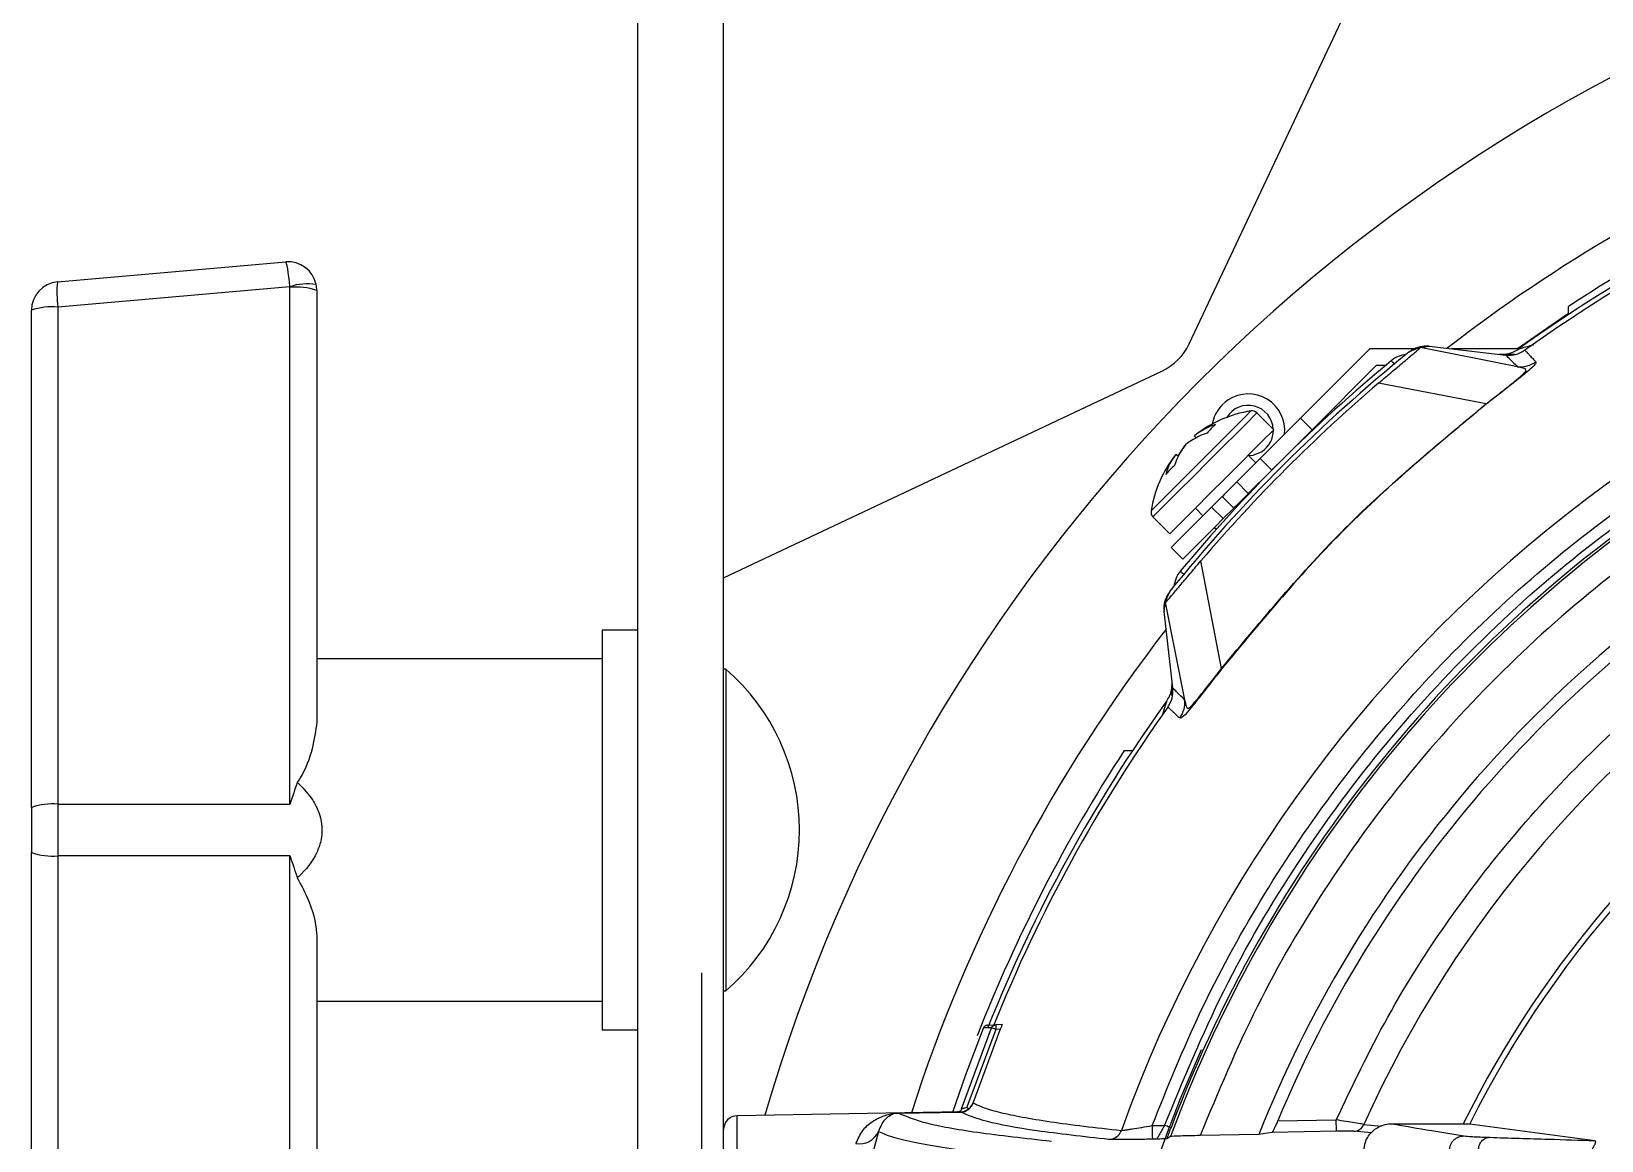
# Model space of a CAD drawing. Extents: x 17.1 to 113.1, y 3.8 to 84.5.
# Drawn here: x 101.757 to 105.195, y 36.853 to 39.281 of the extents above; entities that cross this region are included whole.
import ezdxf

# ---------------------------------------------------------------- set-up
doc = ezdxf.new("R2010")
doc.units = 0
doc.header["$MEASUREMENT"] = 0
doc.layers.add('OBJECT', color=7, linetype='CONTINUOUS')

msp = doc.modelspace()

# ---------------------------------------------------------------- linework, layer by layer
at = {"layer": 'OBJECT'}
for p, q in [((103.0847, 35.0639), (103.0847, 44.0365)), ((103.2727, 37.2201), (103.2727, 44.0365)), ((104.2918, 38.5971), (104.754, 39.5769)), ((101.8137, 38.733), (102.3137, 38.7768)), ((102.3227, 38.7223), (101.8148, 38.6778)), ((102.3229, 37.5892), (102.3229, 38.7207)), ((102.3817, 38.7145), (102.3817, 37.7691)), ((101.7567, 37.5821), (101.7567, 38.6708)), ((101.8148, 38.6778), (101.8148, 37.5892)), ((105.1227, 38.6634), (105.011, 38.5864)), ((105.1227, 38.6613), (105.1227, 38.6793)), ((104.6878, 38.5864), (104.5358, 38.4344)), ((104.7867, 38.5864), (104.6878, 38.5864)), ((104.7984, 38.5894), (104.8178, 38.592)), ((105.0115, 38.547), (104.7984, 38.5894)), ((104.8178, 38.592), (104.9855, 38.5728)), ((105.011, 38.5864), (104.8672, 38.5864)), ((104.5613, 38.4089), (104.7027, 38.5504)), ((104.7027, 38.5504), (104.7226, 38.5504)), ((104.9693, 38.5747), (105.0052, 38.5747)), ((103.2727, 38.0848), (104.2321, 38.5373)), ((104.9425, 38.4659), (104.7069, 38.5112)), ((104.4775, 38.4092), (104.4405, 38.4462)), ((104.5358, 38.4344), (104.5613, 38.4089)), ((104.3073, 38.3915), (104.3039, 38.3959)), ((104.5613, 38.4089), (104.4729, 38.3206)), ((104.2684, 38.3512), (104.2632, 38.3552)), ((104.2829, 38.375), (104.283, 38.3748)), ((104.3962, 38.2948), (104.4474, 38.346)), ((104.4382, 38.3368), (104.4217, 38.3534)), ((104.4729, 38.3206), (104.4474, 38.346)), ((104.4729, 38.3206), (104.4216, 38.2693)), ((104.4638, 38.3112), (104.4637, 38.3114)), ((104.3962, 38.2948), (104.4216, 38.2693)), ((104.3414, 38.2399), (104.3643, 38.2629)), ((104.3414, 38.2399), (104.3668, 38.2145)), ((104.3898, 38.2375), (104.3643, 38.2629)), ((104.2129, 38.2185), (104.2499, 38.1815)), ((104.3057, 38.2374), (104.3223, 38.2209)), ((104.3898, 38.2375), (104.3668, 38.2145)), ((104.3477, 38.1954), (104.3519, 38.1913)), ((104.2784, 38.1261), (104.253, 38.1516)), ((104.3633, 37.8867), (104.318, 38.1223)), ((104.2372, 38.0114), (104.2397, 38.0308)), ((104.2563, 37.8437), (104.2372, 38.0114)), ((104.2397, 38.0308), (104.2822, 37.8177)), ((103.0847, 37.9702), (103.0067, 37.9702)), ((103.0067, 37.9702), (103.0067, 37.0952)), ((103.0067, 37.9077), (102.3817, 37.9077)), ((103.2777, 37.8847), (103.2727, 37.8847)), ((103.2777, 37.8847), (103.2777, 37.1807)), ((104.3633, 37.8867), (104.3638, 37.8862)), ((104.2544, 37.827), (104.2549, 37.8562)), ((104.2822, 37.8177), (104.2822, 37.8177)), ((104.1499, 37.7065), (104.1679, 37.7065)), ((101.8148, 37.5892), (102.3229, 37.5892)), ((101.7567, 37.5821), (101.7567, 37.4833)), ((101.7567, 36.3947), (101.7567, 37.4833)), ((102.3229, 37.4763), (101.8148, 37.4763)), ((101.8148, 37.4763), (101.8148, 36.3876)), ((102.3229, 36.3447), (102.3229, 37.4763)), ((102.3817, 37.2964), (102.3817, 36.3509)), ((103.2247, 34.3565), (103.2247, 37.2201)), ((103.2727, 34.3565), (103.2727, 37.2201)), ((103.2727, 37.1807), (103.2777, 37.1807)), ((102.3817, 37.1577), (103.0067, 37.1577)), ((103.8506, 37.1054), (103.8685, 37.106)), ((103.8823, 37.1065), (103.8685, 37.106)), ((103.0067, 37.0952), (103.0847, 37.0952)), ((103.7939, 36.922), (103.8596, 37.0997)), ((103.8685, 37.096), (103.8054, 36.9257)), ((103.8785, 37.0963), (103.8189, 36.9358)), ((103.8446, 37.0992), (103.8417, 37.0991)), ((103.8568, 37.0996), (103.8446, 37.0992)), ((103.8596, 37.0997), (103.8568, 37.0996)), ((103.8785, 37.0963), (103.8685, 37.096)), ((103.8189, 36.9358), (103.8193, 36.9353)), ((103.8193, 36.9353), (103.8193, 36.9353)), ((103.7915, 36.9155), (103.3022, 36.907)), ((103.3022, 36.7868), (103.3022, 36.907)), ((103.656, 36.9127), (103.7914, 36.9151)), ((103.7914, 36.915), (103.656, 36.9126)), ((103.7914, 36.9151), (103.7911, 36.9155)), ((103.7914, 36.9151), (103.7914, 36.915)), ((103.8054, 36.9257), (103.8095, 36.9223)), ((104.4859, 36.8956), (104.6142, 36.8979)), ((103.6117, 36.8725), (103.5945, 36.8066)), ((104.211, 36.8856), (104.2384, 36.886)), ((104.4445, 36.8658), (104.3161, 36.8636)), ((104.4732, 36.8704), (104.4445, 36.8658)), ((104.6147, 36.8729), (104.4732, 36.8704)), ((104.691, 36.8695), (104.6528, 36.8731)), ((104.675, 36.8879), (104.7128, 36.8843)), ((104.7353, 36.8895), (104.9065, 36.8895)), ((104.9065, 36.8895), (105.1802, 36.8526)), ((104.2207, 36.8557), (104.2115, 36.8556)), ((104.2513, 36.8616), (104.2433, 36.8567))]:
    msp.add_line(p, q, dxfattribs=at)
at = {"layer": 'OBJECT', "flags": 128}
for points in [[(104.7346, 38.5604), (104.7354, 38.5595), (104.7375, 38.5569), (104.741, 38.5527)], [(104.2086, 38.2315), (104.2106, 38.2334), (104.2221, 38.2449), (104.2431, 38.2659), (104.2714, 38.2942), (104.3043, 38.3271), (104.3385, 38.3613), (104.3708, 38.3936), (104.3979, 38.4207), (104.4172, 38.44), (104.4268, 38.4496), (104.4276, 38.4504)], [(104.2129, 38.2185), (104.214, 38.2197), (104.2238, 38.2295), (104.2427, 38.2484), (104.2691, 38.2748), (104.3006, 38.3063), (104.3344, 38.3401), (104.3675, 38.3732), (104.397, 38.4027), (104.4203, 38.426), (104.4352, 38.4409), (104.4405, 38.4462), (104.4405, 38.4462)], [(104.4474, 38.346), (104.4647, 38.3633), (104.4813, 38.3798), (104.4965, 38.3951), (104.5099, 38.4085), (104.5209, 38.4195), (104.5291, 38.4277), (104.5341, 38.4327), (104.5358, 38.4344)], [(104.2499, 38.1815), (104.251, 38.1827), (104.2608, 38.1925), (104.2797, 38.2114), (104.3061, 38.2378), (104.3376, 38.2693), (104.3714, 38.3031), (104.4045, 38.3362), (104.434, 38.3657), (104.4573, 38.389), (104.4722, 38.4039), (104.4775, 38.4092), (104.4775, 38.4092)], [(104.4223, 38.3527), (104.432, 38.3537), (104.4518, 38.3619)], [(104.3962, 38.2948), (104.395, 38.2935), (104.3915, 38.2901), (104.3863, 38.2849), (104.3803, 38.2788), (104.3742, 38.2728), (104.369, 38.2676), (104.3656, 38.2641), (104.3643, 38.2629)], [(104.253, 38.1516), (104.2547, 38.1533), (104.2597, 38.1583), (104.2679, 38.1665), (104.2789, 38.1774), (104.2923, 38.1908), (104.3075, 38.2061), (104.3241, 38.2227), (104.3414, 38.2399)], [(104.4216, 38.2693), (104.4204, 38.2681), (104.417, 38.2646), (104.4118, 38.2595), (104.4057, 38.2534), (104.3996, 38.2473), (104.3945, 38.2421), (104.391, 38.2387), (104.3898, 38.2375)], [(104.3668, 38.2145), (104.3496, 38.1972), (104.333, 38.1807), (104.3177, 38.1654), (104.3043, 38.152), (104.2933, 38.141), (104.2852, 38.1328), (104.2801, 38.1278), (104.2784, 38.1261)], [(104.2728, 38.0994), (104.2737, 38.0986), (104.2763, 38.0964), (104.2805, 38.093)], [(103.7744, 36.9152), (103.8021, 36.9949), (103.8417, 37.0991)], [(104.6147, 36.8729), (104.6147, 36.8734), (104.6146, 36.8749), (104.6146, 36.8772), (104.6145, 36.8803), (104.6145, 36.8841), (104.6144, 36.8884), (104.6143, 36.893), (104.6142, 36.8979)], [(104.211, 36.8856), (104.2111, 36.8798), (104.2112, 36.8742), (104.2113, 36.869), (104.2114, 36.8645), (104.2114, 36.8608), (104.2115, 36.858), (104.2115, 36.8562), (104.2115, 36.8556)], [(104.2524, 36.8808), (104.2521, 36.8809), (104.2513, 36.8812), (104.25, 36.8817), (104.2482, 36.8823), (104.2461, 36.8831), (104.2437, 36.884), (104.2411, 36.885), (104.2384, 36.886)]]:
    msp.add_lwpolyline(points, dxfattribs=at)
at = {"layer": 'OBJECT'}
for centre, radius, start, end in [((106.9727, 35.8565), 3.76, 108.0496, 163.7593), ((106.9727, 35.8565), 3.4547, 97.6517, 127.7649), ((106.9727, 35.8565), 3.36, 93.4489, 125.6636), ((106.9727, 35.8565), 3.375, 93.2438, 123.2401), ((106.9727, 35.8565), 3.35, 93.5142, 125.5044), ((106.9727, 35.8565), 3.0068, 93.8025, 160.2009), ((102.3192, 38.7145), 0.0625, 11.81, 95), ((101.8192, 38.6708), 0.0625, 95, 180), ((102.0349, 38.7098), 0.2224, 173.9984, 188.259), ((102.3619, 38.6061), 0.1227, 81.3498, 108.6503), ((102.3154, 38.7207), 0.0075, 0, 11.81), ((102.3381, 38.5833), 0.1382, 71.617, 96.331), ((102.3192, 38.7145), 0.0625, 0, 11.81), ((101.8012, 38.5472), 0.1313, 84.0374, 109.8057), ((104.1788, 38.6504), 0.125, 295.2532, 334.7468), ((104.9776, 38.6367), 0.062, 270.019, 305.6636), ((106.9727, 35.8565), 3.5, 128.9328, 141.0672), ((106.9727, 35.8565), 3.51, 129.6151, 140.2829), ((104.7742, 38.5126), 0.062, 96.3397, 129.6151), ((106.9727, 35.8565), 3.4902, 130.4808, 139.5192), ((104.4215, 38.4077), 0.08, 354.195, 123.5228), ((104.4679, 38.1912), 0.2624, 98.8332, 128.5028), ((104.4215, 38.4077), 0.08, 123.5228, 169.9041), ((104.4215, 38.4077), 0.055, 2.786, 148.6155), ((104.4299, 38.4356), 0.015, 45, 98.8332), ((104.3924, 38.2857), 0.1414, 107.5359, 128.765), ((104.4461, 38.3057), 0.1499, 130.0084, 139.9921), ((104.3951, 38.2888), 0.1413, 141.7962, 162.6149), ((104.3815, 38.2544), 0.1559, 108.7722, 128.6566), ((104.4215, 38.4077), 0.055, 303.5228, 0.4321), ((104.4679, 38.1912), 0.2624, 141.4972, 171.1668), ((104.3625, 38.2767), 0.1266, 141.6758, 164.0748), ((104.3994, 38.2811), 0.1496, 141.13, 151.7842), ((106.9727, 35.8565), 2.5253, 210.4122, 85.5186), ((104.3697, 38.2021), 0.1691, 130.3019, 139.6989), ((106.9727, 35.8565), 2.901, 121.6184, 159.7287), ((106.9727, 35.8565), 2.9067, 121.4467, 159.3669), ((104.2235, 38.2292), 0.015, 171.1668, 225), ((106.9727, 35.8565), 2.7223, 121.7572, 158.2371), ((106.9727, 35.8565), 2.3227, 95.19, 153.5932), ((106.9727, 35.8565), 2.6951, 122.2584, 157.3213), ((106.9727, 35.8565), 2.31, 26.5633, 153.4367), ((104.3205, 38.0597), 0.062, 140.2829, 173.5583), ((106.9727, 35.8565), 3.4547, 142.2351, 162.1811), ((106.9727, 35.8565), 2.5186, 122.3792, 155.8244), ((102.9734, 37.5327), 0.4653, 310.8426, 49.1574), ((104.1928, 37.8521), 0.062, 324.3266, 359), ((106.9727, 35.8565), 3.36, 144.3266, 158.2742), ((106.9727, 35.8565), 3.35, 144.4956, 158.1027), ((106.9727, 35.8565), 3.375, 146.7599, 158.7134), ((101.8012, 37.4586), 0.1313, 84.0378, 109.8057), ((101.8012, 37.6069), 0.1313, 250.1942, 275.963), ((106.9727, 35.8565), 2.0098, 135.4001, 224.5999), ((103.9403, 37.101), 0.0719, 176.0152, 183.9848), ((106.9727, 35.8565), 1.8907, 138.3698, 221.6302), ((106.9727, 35.8565), 1.8831, 138.6329, 221.3671), ((106.9727, 35.8565), 2.9107, 155.7609, 204.2391), ((103.7909, 36.945), 0.03, 271.0233, 341.1099), ((103.7909, 36.9451), 0.03, 271.0052, 341.0105), ((103.3027, 36.877), 0.03, 91, 180), ((103.6541, 36.9127), 0.00191, 358.8578, 1.1422), ((103.7845, 36.9252), 0.00998, 283.2838, 309.9313), ((103.7845, 36.9252), 0.00997, 309.9446, 341.435), ((103.5703, 36.8911), 0.0454, 259.9356, 335.854), ((104.1155, 36.8849), 0.0299, 271.227, 340.5302), ((104.6523, 36.8979), 0.0248, 271.2356, 336.2549)]:
    msp.add_arc(centre, radius, start, end, dxfattribs=at)
for centre, major_axis, ratio, start_param, end_param in [((102.3192, 38.7145), (-0.0054, 0.0623), 0.067136, 4.831246, 6.283185), ((101.8192, 37.5327), (0, 0.5), 0.008776, 1.457627, 1.683965)]:
    msp.add_ellipse(centre, major_axis=major_axis, ratio=ratio, start_param=start_param, end_param=end_param, dxfattribs=at)
for points, knots in [([(104.211, 36.8856), (104.2448, 36.9694), (104.313, 37.1385), (104.4454, 37.3806), (104.6011, 37.6139), (104.7813, 37.8341), (104.984, 38.038), (105.2066, 38.2218), (105.446, 38.3829), (105.699, 38.5194), (105.9614, 38.6296), (106.2293, 38.7126), (106.4991, 38.7708), (106.6805, 38.7881), (106.7705, 38.7967)], [0, 0, 0, 0, 0.080321, 0.16194, 0.244772, 0.329378, 0.414487, 0.5, 0.585518, 0.670628, 0.755228, 0.838065, 0.919682, 1, 1, 1, 1]), ([(104.7069, 38.5112), (104.7173, 38.52), (104.7381, 38.5377), (104.7664, 38.5615), (104.7872, 38.5791), (104.7972, 38.5879), (104.798, 38.589), (104.7984, 38.5894)], [0, 0, 0, 0, 0.217936, 0.435232, 0.661573, 0.868603, 1, 1, 1, 1]), ([(104.8178, 38.592), (104.811, 38.5921), (104.7975, 38.5923), (104.7824, 38.5859), (104.7752, 38.5805), (104.7733, 38.5791)], [0, 0, 0, 0, 0.425021, 0.850044, 1, 1, 1, 1]), ([(104.7984, 38.5894), (104.7956, 38.5885), (104.7901, 38.5866), (104.7832, 38.5837), (104.7777, 38.5813), (104.774, 38.5795), (104.7735, 38.5792), (104.7733, 38.5791)], [0, 0, 0, 0, 0.206023, 0.404822, 0.608638, 0.812834, 1, 1, 1, 1]), ([(104.9855, 38.5728), (104.9893, 38.5726), (104.9999, 38.5721), (105.0145, 38.5758), (105.0237, 38.5815), (105.0271, 38.5836)], [0, 0, 0, 0, 0.263886, 0.723096, 1, 1, 1, 1]), ([(105.0137, 38.5863), (105.014, 38.5864), (105.0147, 38.5866), (105.0212, 38.5884), (105.0314, 38.5913), (105.0413, 38.594), (105.0459, 38.5953)], [0, 0, 0, 0, 0.160228, 0.359598, 0.69822, 1, 1, 1, 1]), ([(105.0271, 38.5836), (105.0273, 38.5835), (105.0275, 38.5832), (105.0296, 38.581), (105.0331, 38.5773), (105.038, 38.572), (105.0441, 38.5654), (105.0489, 38.5603), (105.0512, 38.5579)], [0, 0, 0, 0, 0.166677, 0.333344, 0.500001, 0.687097, 0.853763, 1, 1, 1, 1]), ([(105.0512, 38.5579), (105.0515, 38.5573), (105.0521, 38.556), (105.0496, 38.5518), (105.0417, 38.5438), (105.0254, 38.5301), (105.0025, 38.5119), (104.9743, 38.4898), (104.9534, 38.4735), (104.9429, 38.4654)], [0, 0, 0, 0, 0.175155, 0.335953, 0.499736, 0.628069, 0.749937, 0.875049, 1, 1, 1, 1]), ([(104.9855, 38.5728), (104.9866, 38.5718), (104.9888, 38.5696), (105.0039, 38.5545), (105.0115, 38.547)], [0, 0, 0, 0, 0.499998, 1, 1, 1, 1]), ([(105.0115, 38.547), (105.0186, 38.547), (105.0328, 38.5472), (105.0451, 38.5543), (105.0512, 38.5579)], [0, 0, 0, 0, 0.500003, 1, 1, 1, 1]), ([(104.9425, 38.4659), (104.9523, 38.4736), (104.972, 38.4889), (104.9984, 38.5097), (105.0186, 38.5263), (105.03, 38.5372), (105.0303, 38.5419), (105.0244, 38.544), (105.0186, 38.5454), (105.0143, 38.5464), (105.0123, 38.5468), (105.0115, 38.547)], [0, 0, 0, 0, 0.123067, 0.246585, 0.369053, 0.491538, 0.630311, 0.772463, 0.899411, 0.955665, 1, 1, 1, 1]), ([(104.3633, 37.8867), (104.4507, 37.9922), (104.6258, 38.2033), (104.8369, 38.3783), (104.9425, 38.4659)], [0, 0, 0, 0, 0.499779, 1, 1, 1, 1]), ([(104.9429, 38.4654), (104.8374, 38.3778), (104.6264, 38.2028), (104.4513, 37.9918), (104.3638, 37.8862)], [0, 0, 0, 0, 0.500003, 1, 1, 1, 1]), ([(104.9425, 38.4659), (104.9426, 38.4658), (104.9428, 38.4655), (104.9429, 38.4654), (104.9429, 38.4654)], [0, 0, 0, 0, 0.500001, 1, 1, 1, 1]), ([(104.2384, 36.886), (104.2795, 36.9854), (104.362, 37.185), (104.5273, 37.4656), (104.7213, 37.7285), (104.9444, 37.9673), (105.1901, 38.181), (105.3713, 38.2985), (105.4616, 38.3571)], [0, 0, 0, 0, 0.165461, 0.332207, 0.5, 0.667784, 0.834534, 1, 1, 1, 1]), ([(105.4805, 38.2741), (105.3948, 38.2174), (105.2226, 38.1036), (104.9892, 37.8979), (104.7771, 37.6689), (104.5924, 37.4172), (104.4347, 37.149), (104.3556, 36.9585), (104.3161, 36.8636)], [0, 0, 0, 0, 0.165508, 0.332256, 0.5, 0.667754, 0.834497, 1, 1, 1, 1]), ([(104.2397, 38.0308), (104.2399, 38.0309), (104.2402, 38.031), (104.243, 38.0338), (104.2511, 38.0432), (104.2682, 38.0634), (104.2913, 38.0909), (104.3089, 38.1115), (104.318, 38.1223)], [0, 0, 0, 0, 0.061294, 0.157977, 0.353025, 0.568965, 0.775601, 1, 1, 1, 1]), ([(104.2501, 38.0559), (104.2464, 38.0503), (104.239, 38.0389), (104.2363, 38.0228), (104.237, 38.0138), (104.2372, 38.0114)], [0, 0, 0, 0, 0.425024, 0.850045, 1, 1, 1, 1]), ([(104.2501, 38.0559), (104.25, 38.0557), (104.2497, 38.0552), (104.2479, 38.0515), (104.2454, 38.046), (104.2426, 38.0391), (104.2407, 38.0336), (104.2397, 38.0308)], [0, 0, 0, 0, 0.187145, 0.391348, 0.595125, 0.793954, 1, 1, 1, 1]), ([(104.6142, 36.8979), (104.6504, 36.9738), (104.7228, 37.1261), (104.8596, 37.3403), (105.0158, 37.5416), (105.1917, 37.7259), (105.3831, 37.8929), (105.523, 37.9872), (105.5927, 38.0342)], [0, 0, 0, 0, 0.165731, 0.332463, 0.5, 0.66755, 0.834275, 1, 1, 1, 1]), ([(104.3638, 37.8862), (104.3557, 37.8758), (104.3394, 37.8548), (104.3173, 37.8267), (104.2991, 37.8038), (104.2825, 37.784), (104.2741, 37.7769), (104.2722, 37.7776), (104.2713, 37.778)], [0, 0, 0, 0, 0.125023, 0.25026, 0.372599, 0.500558, 0.750171, 1, 1, 1, 1]), ([(104.2822, 37.8177), (104.2829, 37.8145), (104.2843, 37.808), (104.2866, 37.7998), (104.2908, 37.7981), (104.3003, 37.8078), (104.3103, 37.8196), (104.3189, 37.8302), (104.3291, 37.8431), (104.3404, 37.8573), (104.3522, 37.8724), (104.3599, 37.8824), (104.3633, 37.8867)], [0, 0, 0, 0, 0.167655, 0.336418, 0.499288, 0.624454, 0.681335, 0.749951, 0.805261, 0.875044, 0.945879, 1, 1, 1, 1]), ([(104.2456, 37.802), (104.2476, 37.8053), (104.2532, 37.8143), (104.2571, 37.8289), (104.2565, 37.8397), (104.2563, 37.8437)], [0, 0, 0, 0, 0.263887, 0.723096, 1, 1, 1, 1]), ([(104.2822, 37.8177), (104.2747, 37.8252), (104.2596, 37.8404), (104.2574, 37.8426), (104.2563, 37.8437)], [0, 0, 0, 0, 0.500002, 1, 1, 1, 1]), ([(104.2337, 37.7834), (104.2338, 37.7836), (104.2356, 37.7899), (104.2384, 37.7994), (104.2414, 37.8098), (104.2429, 37.815), (104.2431, 37.8156), (104.2432, 37.8159)], [0, 0, 0, 0, 0.011008, 0.404092, 0.683759, 0.84956, 1, 1, 1, 1]), ([(104.2713, 37.778), (104.2692, 37.7799), (104.2649, 37.784), (104.2592, 37.7893), (104.2541, 37.7941), (104.2502, 37.7977), (104.2475, 37.8002), (104.2459, 37.8018), (104.2457, 37.8019), (104.2456, 37.802)], [0, 0, 0, 0, 0.1241053, 0.2632119, 0.41732, 0.5714285, 0.7142858, 0.857143, 1, 1, 1, 1]), ([(104.2822, 37.8177), (104.2821, 37.8106), (104.282, 37.7964), (104.2749, 37.7841), (104.2713, 37.778)], [0, 0, 0, 0, 0.499993, 1, 1, 1, 1]), ([(102.3817, 37.7691), (102.3791, 37.7499), (102.3738, 37.7108), (102.3564, 37.6635), (102.3411, 37.6405), (102.339, 37.6375)], [0, 0, 0, 0, 0.454625, 0.927986, 1, 1, 1, 1]), ([(102.339, 37.6375), (102.3337, 37.6217), (102.3283, 37.6057), (102.3229, 37.5895), (102.3229, 37.5892)], [0, 0, 0, 0, 0.982725, 1, 1, 1, 1]), ([(102.339, 37.6375), (102.3498, 37.6266), (102.3663, 37.6098), (102.3844, 37.5785), (102.3945, 37.5462), (102.3926, 37.5117), (102.3777, 37.4703), (102.3569, 37.4447), (102.3399, 37.4288), (102.339, 37.428)], [0, 0, 0, 0, 0.190458, 0.293194, 0.446601, 0.600718, 0.707922, 0.98553, 1, 1, 1, 1]), ([(102.3229, 37.4763), (102.3229, 37.476), (102.3283, 37.4598), (102.3337, 37.4438), (102.339, 37.428)], [0, 0, 0, 0, 0.01728, 1, 1, 1, 1]), ([(102.339, 37.428), (102.3467, 37.4137), (102.3687, 37.3729), (102.3808, 37.3271), (102.3816, 37.2995), (102.3817, 37.2964)], [0, 0, 0, 0, 0.324578, 0.922743, 1, 1, 1, 1]), ([(103.8506, 37.1054), (103.8501, 37.1053), (103.849, 37.1052), (103.8474, 37.1047), (103.8458, 37.104), (103.8445, 37.1031), (103.8433, 37.1019), (103.8423, 37.1006), (103.8419, 37.0996), (103.8417, 37.0991)], [0, 0, 0, 0, 0.143858, 0.287687, 0.431529, 0.575361, 0.719222, 0.857739, 1, 1, 1, 1]), ([(103.8596, 37.0997), (103.8601, 37.1006), (103.8609, 37.1023), (103.8631, 37.1043), (103.8657, 37.1056), (103.8676, 37.1059), (103.8685, 37.106)], [0, 0, 0, 0, 0.249968, 0.499967, 0.74999, 1, 1, 1, 1]), ([(103.8823, 37.1065), (103.8823, 37.1064), (103.8823, 37.1062), (103.8818, 37.1047), (103.881, 37.1025), (103.8798, 37.0996), (103.879, 37.0974), (103.8785, 37.0963)], [0, 0, 0, 0, 0.190423, 0.380717, 0.574944, 0.783298, 1, 1, 1, 1]), ([(103.8685, 37.096), (103.8685, 37.096), (103.8683, 37.0961), (103.8678, 37.0963), (103.8667, 37.0968), (103.8646, 37.0976), (103.8624, 37.0985), (103.8607, 37.0992), (103.8598, 37.0996), (103.8597, 37.0997), (103.8596, 37.0997)], [0, 0, 0, 0, 0.013725, 0.037887, 0.117475, 0.241314, 0.499765, 0.695362, 0.834145, 1, 1, 1, 1]), ([(103.8095, 36.9223), (103.8121, 36.9248), (103.8161, 36.9288), (103.8182, 36.934), (103.8189, 36.9358)], [0, 0, 0, 0, 0.649575, 1, 1, 1, 1]), ([(103.8193, 36.9353), (103.8264, 36.9317), (103.8404, 36.9246), (103.877, 36.9143), (103.9251, 36.9041), (103.9862, 36.894), (104.0583, 36.8842), (104.1155, 36.878), (104.1436, 36.8749)], [0, 0, 0, 0, 0.168843, 0.335534, 0.500076, 0.67255, 0.839189, 1, 1, 1, 1]), ([(103.5624, 36.8464), (103.5668, 36.8564), (103.5757, 36.8763), (103.5982, 36.8956), (103.6239, 36.9077), (103.6393, 36.9117), (103.6525, 36.9126), (103.6546, 36.9127), (103.6556, 36.9127), (103.656, 36.9127)], [0, 0, 0, 0, 0.249938, 0.500627, 0.749428, 0.968478, 0.986306, 0.993527, 1, 1, 1, 1]), ([(103.656, 36.9126), (103.6559, 36.9126), (103.6558, 36.9126), (103.6555, 36.9126), (103.6549, 36.9126), (103.6447, 36.9119), (103.6419, 36.9093), (103.6228, 36.8999), (103.6161, 36.8834), (103.6117, 36.8725)], [0, 0, 0, 0, 0.001142, 0.002301, 0.004791, 0.01068, 0.246791, 0.502026, 1, 1, 1, 1]), ([(103.656, 36.9126), (103.673, 36.9055), (103.7071, 36.8911), (103.8186, 36.8707), (103.9333, 36.8579), (103.9906, 36.8515)], [0, 0, 0, 0, 0.333336, 0.666886, 1, 1, 1, 1]), ([(103.7911, 36.9155), (103.7894, 36.9155), (103.7868, 36.9155), (103.785, 36.9153), (103.7848, 36.9152), (103.7846, 36.9152)], [0, 0, 0, 0, 0.499445, 0.7515847, 1, 1, 1, 1]), ([(103.7911, 36.9155), (103.7929, 36.9156), (103.7963, 36.9159), (103.8029, 36.9178), (103.8069, 36.9205), (103.8095, 36.9223)], [0, 0, 0, 0, 0.252433, 0.503214, 1, 1, 1, 1]), ([(104.1161, 36.855), (104.0605, 36.8613), (103.9491, 36.8739), (103.8409, 36.8939), (103.8079, 36.908), (103.7914, 36.915)], [0, 0, 0, 0, 0.3330304, 0.6666395, 1, 1, 1, 1]), ([(103.7939, 36.922), (103.794, 36.9221), (103.7942, 36.9222), (103.7952, 36.9226), (103.7974, 36.9233), (103.8012, 36.9244), (103.804, 36.9253), (103.8054, 36.9257)], [0, 0, 0, 0, 0.117753, 0.236267, 0.479971, 0.736397, 1, 1, 1, 1]), ([(104.675, 36.8879), (104.6734, 36.8882), (104.67, 36.8889), (104.6555, 36.8913), (104.6362, 36.8945), (104.6216, 36.8967), (104.6142, 36.8979)], [0, 0, 0, 0, 0.2405432, 0.4997192, 0.7494959, 1, 1, 1, 1]), ([(103.6117, 36.8725), (103.6215, 36.8684), (103.6411, 36.86), (103.6918, 36.8481), (103.7584, 36.8364), (103.8405, 36.8252), (103.9085, 36.8182), (103.9419, 36.8147)], [0, 0, 0, 0, 0.202277, 0.401502, 0.603952, 0.805948, 1, 1, 1, 1]), ([(104.1436, 36.8749), (104.1443, 36.875), (104.1457, 36.8751), (104.1507, 36.8757), (104.1579, 36.8768), (104.1698, 36.8786), (104.1878, 36.8815), (104.2033, 36.8842), (104.211, 36.8856)], [0, 0, 0, 0, 0.1169065, 0.238658, 0.3663335, 0.5008519, 0.7502482, 1, 1, 1, 1]), ([(104.2384, 36.886), (104.2363, 36.8824), (104.2321, 36.875), (104.2273, 36.8666), (104.2241, 36.8612), (104.2223, 36.8581), (104.2211, 36.8562), (104.2208, 36.8559), (104.2207, 36.8557)], [0, 0, 0, 0, 0.250064, 0.499105, 0.634955, 0.762997, 0.884268, 1, 1, 1, 1]), ([(104.2433, 36.8567), (104.2448, 36.8605), (104.2476, 36.8681), (104.2508, 36.8765), (104.2524, 36.8808)], [0, 0, 0, 0, 0.499883, 1, 1, 1, 1]), ([(104.3161, 36.8636), (104.3084, 36.8634), (104.293, 36.8631), (104.2727, 36.8626), (104.2581, 36.8621), (104.2521, 36.8618), (104.2515, 36.8616), (104.2513, 36.8616)], [0, 0, 0, 0, 0.238726, 0.477734, 0.707735, 0.921561, 1, 1, 1, 1]), ([(104.4859, 36.8956), (104.4846, 36.8925), (104.482, 36.8864), (104.4782, 36.8783), (104.4752, 36.8727), (104.4737, 36.8706), (104.4733, 36.8704), (104.4732, 36.8704)], [0, 0, 0, 0, 0.243971, 0.488094, 0.725807, 0.945379, 1, 1, 1, 1]), ([(104.6528, 36.8731), (104.6524, 36.8731), (104.6515, 36.8732), (104.6477, 36.8732), (104.6401, 36.8732), (104.6281, 36.8731), (104.6191, 36.8729), (104.6147, 36.8729)], [0, 0, 0, 0, 0.124713, 0.2505813, 0.500023, 0.7491272, 1, 1, 1, 1]), ([(104.6749, 36.8296), (104.6756, 36.8363), (104.6769, 36.8497), (104.6872, 36.8675), (104.7023, 36.8811), (104.7193, 36.8884), (104.7307, 36.8892), (104.7353, 36.8895)], [0, 0, 0, 0, 0.212706, 0.425419, 0.638709, 0.853371, 1, 1, 1, 1]), ([(104.7353, 36.8895), (104.7644, 36.8845), (104.8164, 36.8757), (104.8703, 36.8668), (104.894, 36.8629)], [0, 0, 0, 0, 0.560011, 1, 1, 1, 1]), ([(104.8623, 36.8309), (104.8627, 36.8349), (104.8634, 36.8411), (104.8673, 36.8486), (104.8714, 36.8537), (104.8765, 36.8578), (104.8839, 36.8618), (104.89, 36.8625), (104.894, 36.8629)], [0, 0, 0, 0, 0.239487, 0.368378, 0.5, 0.631622, 0.760515, 1, 1, 1, 1]), ([(104.894, 36.8629), (104.8988, 36.8624), (104.9084, 36.8613), (104.936, 36.8603), (104.9498, 36.8598)], [0, 0, 0, 0, 0.498895, 1, 1, 1, 1]), ([(104.2115, 36.8556), (104.2002, 36.8554), (104.1776, 36.855), (104.1475, 36.8547), (104.1242, 36.8547), (104.1188, 36.8549), (104.1161, 36.855)], [0, 0, 0, 0, 0.250172, 0.500067, 0.749913, 1, 1, 1, 1]), ([(104.2433, 36.8567), (104.2431, 36.8566), (104.2423, 36.8565), (104.2337, 36.8562), (104.2254, 36.8559), (104.2207, 36.8557)], [0, 0, 0, 0, 0.118324, 0.498391, 1, 1, 1, 1]), ([(104.9255, 36.8318), (104.9259, 36.8353), (104.9264, 36.8407), (104.9295, 36.8472), (104.9326, 36.8516), (104.9365, 36.8553), (104.9421, 36.8588), (104.9468, 36.8594), (104.9498, 36.8598)], [0, 0, 0, 0, 0.23958, 0.36844, 0.5, 0.631568, 0.760427, 1, 1, 1, 1]), ([(104.9498, 36.8598), (104.9929, 36.8584), (105.0699, 36.8561), (105.1465, 36.8537), (105.1802, 36.8526)], [0, 0, 0, 0, 0.559993, 1, 1, 1, 1]), ([(105.1802, 36.8526), (105.181, 36.8523), (105.1822, 36.8518), (105.1818, 36.8482), (105.1808, 36.8453), (105.1798, 36.843), (105.1786, 36.8405), (105.1771, 36.8378), (105.1748, 36.8341), (105.1732, 36.8318), (105.1721, 36.8302)], [0, 0, 0, 0, 0.401423, 0.570182, 0.633485, 0.697359, 0.744457, 0.7915, 0.861685, 1, 1, 1, 1])]:
    msp.add_open_spline(points, degree=3, knots=knots, dxfattribs=at)

doc.saveas('drawing.dxf')
